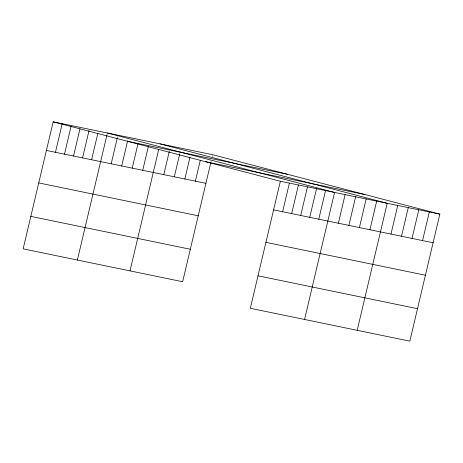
<?xml version="1.0" encoding="UTF-8"?>
<svg xmlns="http://www.w3.org/2000/svg" width="463" height="463" viewBox="0 0 463 463"><rect width="100%" height="100%" fill="white"/><g stroke="black" fill="none" stroke-linecap="round" stroke-linejoin="round"><path stroke-width="0.35" stroke-dasharray="2.31 1.74" d="M106.907 135.109L107.237 133.714M117.272 137.974L117.602 136.579M179.766 153.785L180.263 151.69M210.85 162.386L211.18 160.991M212.17 156.807L212.5 155.406"/><path stroke-width="0.69" d="M439.85 214.143L280.358 181.264L250.333 308.289L409.824 341.162L439.85 214.143L212.667 154.711L53.176 121.838L23.15 248.857L182.642 281.736L210.688 163.086M55.45 152.31L62.216 123.702M64.49 154.173L71.088 126.26M73.53 156.037L79.96 128.824M82.564 157.895L89 130.682M91.605 159.758L97.872 133.246M77.379 260.038L106.907 135.109M111.166 163.792L117.272 137.974M121.694 165.962L127.632 140.845M132.221 168.133L137.991 143.709M142.743 170.303L148.351 146.58M130.01 270.884L158.716 149.445M163.798 174.638L169.244 151.615M174.325 176.808L179.603 154.48M184.853 178.978L189.963 157.351M195.374 181.149L200.323 160.215M282.638 211.736L289.398 183.128M291.673 213.599L298.438 184.992M300.713 215.463L307.473 186.855M309.747 217.326L316.513 188.719M318.787 219.19L325.547 190.582M304.561 319.464L334.587 192.446L107.404 133.014M338.349 223.224L345.114 194.616M348.876 225.394L355.642 196.781M359.404 227.559L366.164 198.951M369.931 229.729L376.691 201.121M357.193 330.316L387.218 203.292L160.036 143.86M390.98 234.07L397.746 205.462M401.508 236.24L408.273 207.632M412.035 238.41L418.795 209.803M422.563 240.581L429.323 211.973M128.147 141.446L287.639 174.325M205.393 161.656L364.879 194.529M46.416 150.446L205.902 183.319M273.598 209.878L433.09 242.751M38.736 182.92L198.228 215.793M265.918 242.352L425.41 275.225M30.83 216.383L190.316 249.256M258.013 275.815L417.499 308.688M53.176 121.838L280.358 181.264"/></g></svg>
